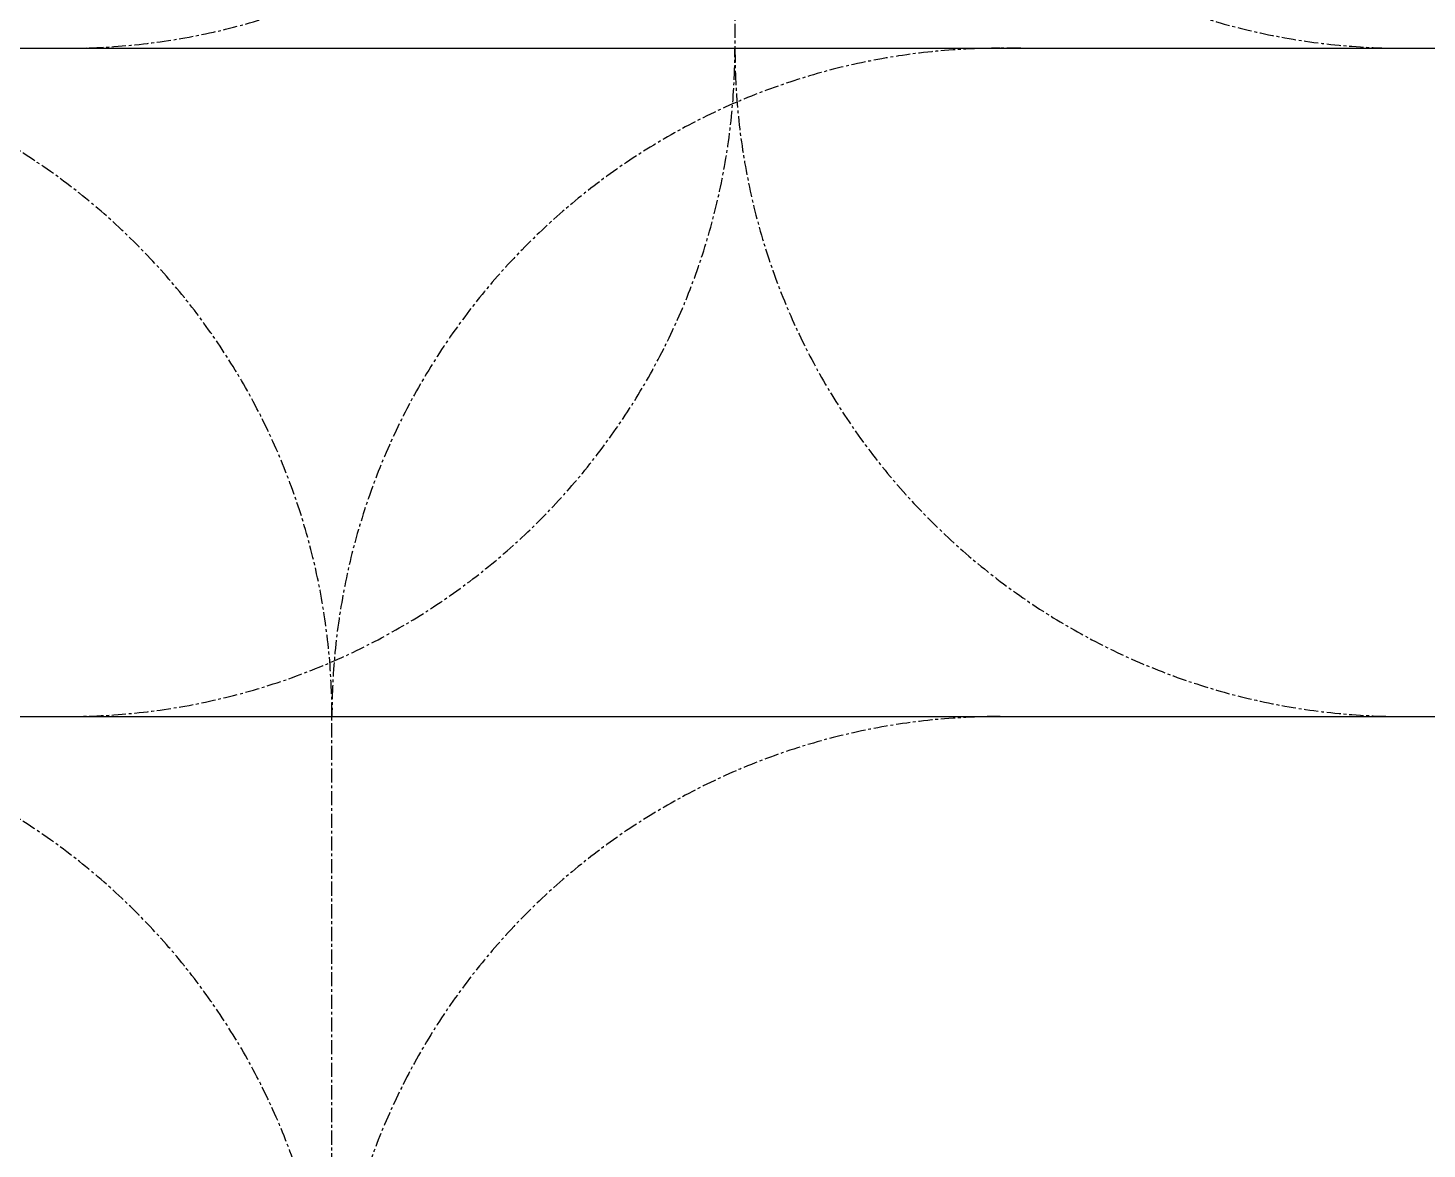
# Model space of a CAD drawing. Header units: millimetres. Extents: x 2509 to 128734, y 2492 to 91667.
# Drawn here: x 31862 to 35002, y 62332 to 64848 of the extents above; entities that cross this region are included whole.
import ezdxf

# ---------------------------------------------------------------- set-up
doc = ezdxf.new("R2010")
doc.units = ezdxf.units.MM
doc.linetypes.add('CENTER', pattern=[50.8, 31.75, -6.35, 6.35, -6.35])

msp = doc.modelspace()

# ---------------------------------------------------------------- linework, layer by layer
at = {"linetype": 'CENTER'}
for p, q in [((33449.089, 71512.655), (33449.089, 64802.656)), ((34090.934, 64802.656), (34044.6, 64802.656)), ((32544.6, 52892.656), (32544.6, 63302.656))]:
    msp.add_line(p, q, dxfattribs=at)
at = {"linetype": 'Continuous'}
for p, q in [((31044.6, 64802.656), (97394.6, 64802.656)), ((31044.6, 63302.656), (97394.6, 63302.656))]:
    msp.add_line(p, q, dxfattribs=at)
at = {"linetype": 'CENTER'}
for centre, start, end in [((31949.089, 66302.656), 270, 0), ((34949.089, 66302.656), 180, 270), ((31044.6, 63302.656), 0, 90), ((31949.089, 64802.656), 270, 0), ((34044.6, 63302.656), 90, 180), ((34949.089, 64802.656), 180, 270), ((31044.6, 61802.656), 0, 90), ((34044.6, 61802.656), 90, 180)]:
    msp.add_arc(centre, 1500, start, end, dxfattribs=at)

doc.saveas('drawing.dxf')
